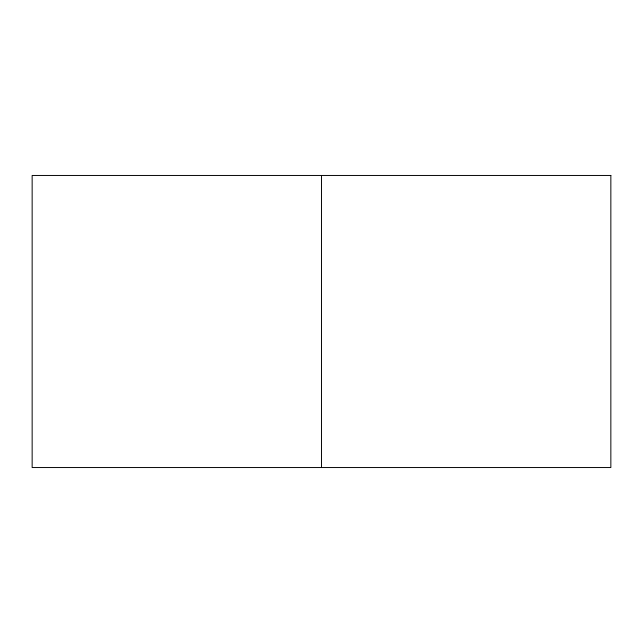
<?xml version="1.0" encoding="UTF-8"?>
<svg xmlns="http://www.w3.org/2000/svg" width="643" height="643" viewBox="0 0 643 643"><rect width="100%" height="100%" fill="white"/><g stroke="black" fill="none" stroke-linecap="round" stroke-linejoin="round"><path stroke-width="0.96" d="M321.5 175.459L321.5 467.541M610.85 175.459L32.15 175.459L32.15 467.541L610.85 467.541L610.85 175.459"/></g></svg>
